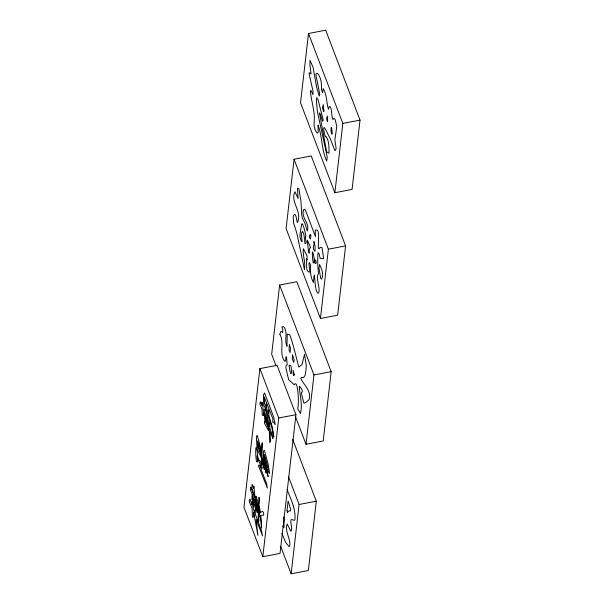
<?xml version="1.0" encoding="UTF-8"?>
<svg xmlns="http://www.w3.org/2000/svg" width="604" height="604" viewBox="0 0 604 604"><rect width="100%" height="100%" fill="white"/><g stroke="black" fill="none" stroke-linecap="round" stroke-linejoin="round"><path stroke-width="0.91" d="M259.894 368.599L243.971 507.337L262.823 556.722L280.029 553.43L295.952 414.699L277.093 365.314L259.894 368.599L278.746 417.983L262.823 556.722M258.391 448.606L258.452 444.718L258.867 449.678L259.939 452.124L259.909 447.511L257.651 440.935L257.531 447.436L258.014 447.451L258.391 448.621M295.567 416.934L306.009 444.265L323.208 440.98L331.166 371.664L296.821 281.743L279.622 285.028L271.672 354.344L276.043 365.805M294.057 159.26L286.1 228.576L320.445 318.497L337.644 315.205L345.594 245.896L311.256 155.968L294.057 159.26L328.395 249.18L320.445 318.497M308.493 33.492L300.535 102.801L334.873 192.729L352.079 189.437L360.029 120.12L325.692 30.2L308.493 33.492L342.83 123.412L334.873 192.729M258.791 507.768C261.275 515.514 258.187 517.024 258.814 507.654M264.303 469.459L263.125 459.538L262.43 459.138L264.295 469.474M331.022 130.019C331.475 119.818 333.332 142.816 330.962 130.547M292.729 439.486L316.3 501.199L308.342 570.508L291.143 573.8L299.093 504.483L288.319 476.277M306.009 444.265L313.959 374.948L279.622 285.028M279.863 334.223L280.573 331.77L281.373 331.573L282.725 332.562L282.815 329.739L281.955 326.802L283.684 326.741C288.493 332.253 283.82 340.15 286.998 346.258L287.232 334.05L289.693 334.669C293.672 345.194 295.824 356.451 298.829 367.104L302.068 364.514L304.529 354.171L306.258 365.518L305.911 370.871L305.028 375.416L303.706 377.5L301.109 377.553L300.868 378.753C304.288 385.435 311.641 391.181 309.112 399.606L306.802 401.758L304.386 403.162L303.737 402.755L301.305 392.962C303.993 391.377 300.966 387.549 299.373 386.25L299.373 386.96C299.841 395.68 302.732 404.891 300.445 413.521L297.576 408.289C299.365 405.88 298.044 377.862 294.322 384.801L288.621 379.659L285.858 367.685L286.092 365.511L287.217 364.861L286.492 356.821C285.08 355.892 286.613 360.777 284.929 361.456C278.572 353.997 284.786 342.876 279.878 334.299M256.179 499.508L256.156 502.369L256.919 504.718L256.217 499.553M256.843 509.134L256.964 507.262L256.239 504.801M342.83 123.412L360.029 120.12M328.395 249.18L345.594 245.896M313.959 374.948L331.166 371.664M278.746 417.983L295.952 414.699M299.093 504.483L316.3 501.199M267.708 467.594L267.655 467.149L267.685 467.587M256.202 504.755L256.209 507.873L256.836 509.142M282.778 526.144L283.963 527.768L284.205 520.55L283.744 516.941M281.925 533.377L285.654 542.392L288.855 546.371L289.603 546.484C291.226 538.776 284.356 531.867 287.194 523.894L290.698 531.135L291.151 530.939C292.736 527.164 290.094 523.449 290.932 519.969L291.656 519.478L293.967 520.346L294.88 519.946C296.066 509.217 290.834 499.266 287.066 489.565M280.701 546.469L291.143 573.8M313.967 241.743L315.182 246.84L314.986 251.491C311.294 247.663 314.933 245.888 313.967 241.728M252.064 497.016L251.883 499.334L253.499 502.437L253.559 507.05L254.148 506.983L254.058 503.54L255.205 505.488L255.039 501.72L255.764 503.547L255.439 508.636L257.87 512.804L257.319 508.009L257.644 508.847L258.331 511.92L258.157 521.441L258.867 521.229L258.708 513.694L259.448 516.918L260.354 515.756L261.6 528.077L260.845 515.212L263.646 515.227L263.684 513.823L263.389 512.237L262.461 511.346L260.399 512.539L259.003 504.612L259.697 499.825L258.995 497.243L258.444 504.687C258.482 516.563 257.047 504.264 257.349 501.041C254.578 486.311 256.496 511.377 255.152 497.009C254.427 496.186 253.944 480.18 253.657 488.394C250.064 475.967 253.846 498.104 250.811 487.066C248.954 490.154 253.204 493.264 252.064 497.016M253.861 498.64C253.801 505.11 255.937 502.604 253.861 498.64M266.273 404.265L266.273 407.889L264.892 403.774L264.401 403.766L264.25 396.873L272.857 418.866L272.691 422.324L273.521 422.06L275.182 424.589L273.65 416.941L264.575 392.978L264.227 394.042L263.518 394.231L263.812 405.541L265.262 408.047L271.173 424.461L273.846 437.017L272.457 427.806L268.78 414.956L268.946 410.101L268.387 409.799L268.274 413.325L266.825 409.353L266.477 403.631L266.273 404.265M303.253 210.811C301.509 218.437 310.071 223.261 307.255 231.068L305.043 223.472L302.491 218.467L301.743 215.281L300.951 201.223L298.874 188.788L297.44 188.048L298.089 198.437L294.941 191.762C289.792 201.94 302.891 211.815 297.342 222.582L295.749 215.583L295.22 214.586L294.337 214.458L293.159 216.451L293.74 223.691A27.331 6.448 79.2 0 1 297.878 237.961L304.401 269.422C305.866 262.408 302.468 255.598 303.351 248.697L307.089 255.998L307.089 260.082L306.409 258.678C307.338 261.457 304.914 273.287 310.033 271.966C309.807 270.486 307.496 256.806 310.735 265.511C309.89 271.151 310.758 277.591 313.468 282.642C315.039 261.373 313.891 291.453 317.923 293.099L318.648 293.061C320.754 287.663 315.024 277.402 318.504 273.672C317.742 266.772 317.478 259.72 318.006 252.751L318.904 253.363L320.226 258.452L323.653 258.655L322.007 247.557L320.233 247.293C315.801 254.843 321.056 231.015 316.828 230.139L315.779 229.746L315.265 230.811L315.431 236.564L305.45 210.154L304.597 209.195L303.774 209.49L303.253 210.811M254.729 497.303C254.314 499.621 252.736 488.477 254.729 497.303M261.766 463.253L262.196 465.133L261.864 453.438L262.619 443.351L262.227 442.709L261.623 444.144L261.63 451.113L257.251 435.454L256.368 436.458L257.002 448.893L261.411 457.862L260.422 453.325L260.233 448.296L261.653 451.452L261.766 463.253M269.482 435.763L269.746 442.475L270.592 441.486L269.897 431.43L272.985 438.512L272.321 434.918L269.852 428.228L269.935 422.181L269.135 422.12L269.233 426.583L268.735 425.186L268.168 426.197L268.35 421.116L265.322 409.127L264.846 408.961L264.273 410.086L264.537 414.457L263.133 409.52L262.506 403.064L261.993 402.309L261.947 405.684L260.679 401.811L260.354 402.793L259.992 402.596L259.977 404.386L262.045 409.255L262.302 415.31L263.661 415.356L263.352 412.872L264.763 416.934L264.967 421.819L264.439 421.471L264.409 423.215L268.546 430.682L268.048 426.469L268.984 428.583A2.899 0.687 79.2 0 1 269.339 429.814L269.482 435.763M266.281 422.468L266.281 423.14L265.443 421.494L265.035 413.219L267.406 420.437L267.58 426.356L266.598 424.129L266.19 417.591L266.281 422.468M251.8 502.301L251.876 504.672L249.958 498.964L249.195 500.437L249.422 502.151L252.004 507.987L252.464 517.349L254.095 516.631L253.567 512.268L257.916 535.303L256.119 519.38L262.566 535.884L261.336 530.199L255.084 513.657L256.021 512.456L255.635 510.176L254.896 509.882L254.624 512.788L253.106 508.07L252.125 501.63L251.8 502.301M260.656 466.077L260.543 467.655L259.501 465.065L258.278 465.269L267.338 488.077L266.621 483.608L260.837 468.606L261.238 467.738L262.204 468.349L261.29 463.63L260.06 460.867L259.063 460.203C256.73 457.719 258.286 450.992 255.945 447.594C255.326 451.505 255.968 458.209 256.443 461.599L257.636 461.939L256.964 455.824L258.482 460.686L259.999 463.457A1.721 0.408 79.2 0 1 260.339 464.416L260.656 466.077M253.476 493.581L253.476 494.291L252.555 491.95L252.472 489.572L253.476 493.581M253.567 499.297L253.484 500.354L252.495 498.504L252.427 494.646L253.567 499.297M263.805 461.871L264.114 463.615A3.692 0.868 79.2 0 1 264.318 464.219L266.175 473.272L264.59 462.445L263.805 461.871M310.396 91.068C311.173 101.298 315.182 111.287 314.193 121.759C313.687 125.64 314.488 130.26 317.259 133.122L318.233 132.11L318.029 125.149C322.438 136.678 321.434 149.951 326.726 161.019L327.232 156.98L317.394 111.619L316.375 100.649L316.768 97.606L318.112 99.849L323.268 120.249L322.476 121.261L320.528 114.488L319.433 112.88L326.447 150.509L326.983 152.253L328.938 153.28C329.089 147.746 329.271 141.238 326.122 136.466L325.382 136.98L323.827 130.668L323.714 128.078L324.378 127.565C326.636 130.57 327.693 134.465 329.807 137.591L334.895 150.57L335.575 150.253L336.134 148.274L334.865 139.901L336.783 126.463L335.19 119.735L334.133 118.316L332.91 119.471C331.166 115.44 332.359 110.547 330.146 106.538L329.286 106.666L328.433 109.271C326.432 102.37 326.93 94.7 323.178 88.501C322.574 91.574 323.329 95.372 321.396 89.271C321.743 83.903 321.222 77.425 317.462 73.356L316.413 73.394L315.824 74.617L319.81 94.526L319.206 96.081L316.579 87.082L313.106 67.437L309.995 60.241L309.935 64.953L311.075 73.998L309.595 72.82L309.142 72.925L309.18 74.103L313.031 91.302L312.955 94.692L311.196 90.736L310.396 91.068M305.322 236.987L306.281 242.891L305.028 243.782L303.82 233.884L302.491 231.377L301.683 232.751A12.178 2.869 79.2 0 0 301.547 235.885L301.811 239.176A64.764 15.266 79.2 0 0 302.015 241.192L302.068 241.653C298.059 237.198 301.071 230.335 301.419 225.066A10.411 2.454 79.2 0 1 301.63 224.227L302.098 223.669L302.551 224.212L304.137 228.304L305.918 236.013L305.322 236.987M269.437 472.554L269.308 473.43L267.587 469.927L268.168 469.316L267.602 466.092L264.31 454.487L264.152 458.149L264.439 458.519L264.794 457.787L265.035 458.67L268.093 476.639L264.779 460.716L264.122 459.44L263.971 460.709L263.352 460.414L263.503 451.075L264.401 450.305L268.244 464.446L269.437 472.554M314.246 259.124C313.114 274.82 310.569 236.76 314.246 259.124M287.013 510.282L287.315 512.026A14.798 3.488 79.2 0 0 287.534 512.66L287.534 512.66A43.171 10.177 79.2 0 1 288.236 511.588L289.278 510.81L290.426 510.954L290.743 509.648L288.1 500.988L287.013 510.282M294.291 374.367L294.02 375.613L293.559 375.235A4.243 1.004 79.2 0 1 293.219 374.54L293.121 370.343L294.291 374.367M292.487 355.024L292.261 358.919L293.733 362.43L294.224 359.909L292.487 355.024M327.662 120.317L327.376 121.48L326.575 118.716L327.315 115.96L327.662 120.317M289.354 344.861L289.014 350.063L290.079 352.593L290.501 348.04L289.354 344.861M310.305 247.678C308.78 248.682 309.444 251.687 309.165 253.174L308.448 251.347L307.383 240.732A7.973 1.88 79.2 0 1 307.496 240.362L310.335 246.983A15.847 3.737 79.2 0 1 310.305 247.678M314.722 262.045L315.28 263.601C317.576 264.303 315.114 257.228 314.85 261.139A23.601 5.564 79.2 0 0 314.722 262.045M309.897 235.137L309.293 237.085L310.343 239.025L311 235.794A23.669 5.579 79.2 0 0 310.766 235.16L310.509 234.556L310.131 234.82A35.379 8.343 79.2 0 0 309.905 235.115L309.897 235.137M323.903 110.872L323.668 111.732L322.385 107.52L323.283 104.726L323.903 110.872M319.69 264.839L318.957 268.07L320.664 278.18L321.494 279.184C324.235 274.918 321.645 268.916 319.697 264.831M289.097 365.692C291.762 385.639 292.94 361.562 289.097 365.692"/></g></svg>
